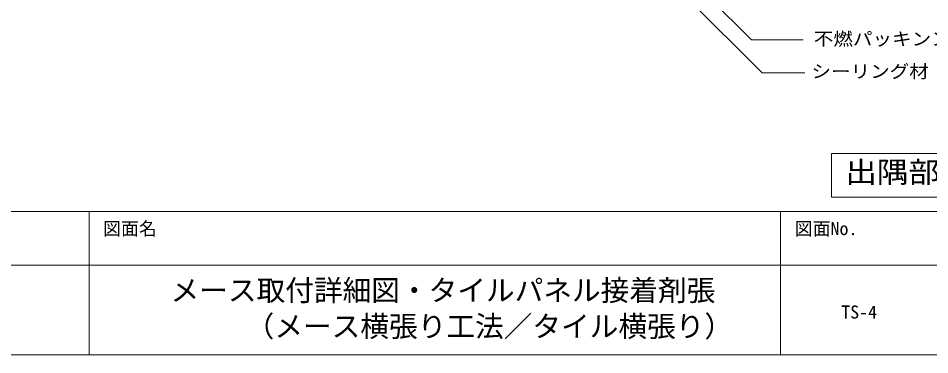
# Model space of a CAD drawing. Units: millimetres, scale not verified, with parts at other scales. Extents: x -1558 to 1610, y -1130 to 1116.
# Drawn here: x -860 to 158, y -1130 to -755 of the extents above; entities that cross this region are included whole.
import ezdxf
from ezdxf.enums import TextEntityAlignment as Align

# ---------------------------------------------------------------- set-up
doc = ezdxf.new("R2010")
doc.units = ezdxf.units.MM
doc.header["$LTSCALE"] = 8
for name, color, linetype, lineweight in [('2-9', 7, 'Continuous', 9), ('3-0', 7, 'Continuous', 9), ('3-A', 6, 'Continuous', 18)]:
    doc.layers.add(name, color=color, linetype=linetype, lineweight=lineweight)
doc.styles.add('ＭＳ ゴシック', font='')
doc.styles.get('ＭＳ ゴシック').set_extended_font_data('MS Gothic')

msp = doc.modelspace()

# ---------------------------------------------------------------- linework, layer by layer
at = {"layer": '2-9'}
for p, q in [((-215.005, -605.447), (-41.588, -778.864)), ((-216.357, -629.049), (-29.596, -815.81)), ((-41.588, -778.864), (16.075, -778.864)), ((-29.596, -815.81), (18.096, -815.81))]:
    msp.add_line(p, q, dxfattribs=at)
at = {"layer": '3-0', "color": 6, "lineweight": 18}
msp.add_line((-9.176, -970.437), (-9.176, -1130.437), dxfattribs=at)
at = {"layer": '3-0'}
msp.add_lwpolyline([(47.879, -905.857), (296.357, -905.857), (296.357, -954.675), (47.879, -954.675)], close=True, dxfattribs=at)
at = {"layer": '3-A'}
for p, q in [((-1558.316, -970.437), (1610.197, -970.437)), ((-780.763, -970.437), (-780.763, -1130.437)), ((-1558.316, -1030.34), (1610.197, -1030.34)), ((-1558.316, -1130.437), (1610.197, -1130.437))]:
    msp.add_line(p, q, dxfattribs=at)

# ---------------------------------------------------------------- texts
at = {"layer": '2-9', "style": 'ＭＳ ゴシック', "width": 1.1}
for s, p in [('不燃パッキンング', (28.08, -789.59)), ('シーリング材', (25.447, -825.792))]:
    msp.add_text(s, height=14.55, dxfattribs=at).set_placement(p, align=Align.BOTTOM_LEFT)
at = {"layer": '3-0', "style": 'ＭＳ ゴシック', "width": 1.1}
msp.add_text('出隅部平面図', height=23.46, dxfattribs=at).set_placement((63.352, -945.37), align=Align.BOTTOM_LEFT)
at = {"layer": '3-0', "style": 'ＭＳ ゴシック'}
for s, p in [('図面No.', (6.858, -1001.313)), ('TS-4', (58.751, -1094.494))]:
    msp.add_text(s, height=14.66, dxfattribs=at).set_placement(p, align=Align.BOTTOM_LEFT)
at = {"layer": '3-A', "color": 7, "style": 'ＭＳ ゴシック'}
for s, height, p in [('図面名', 14.66, (-765.086, -1001.313)), ('メース取付詳細図・タイルパネル接着剤張', 23.46, (-689.794, -1077.348)), ('（メース横張り工法／タイル横張り）', 23.46, (-605.972, -1117.458))]:
    msp.add_text(s, height=height, dxfattribs=at).set_placement(p, align=Align.BOTTOM_LEFT)

doc.saveas('drawing.dxf')
